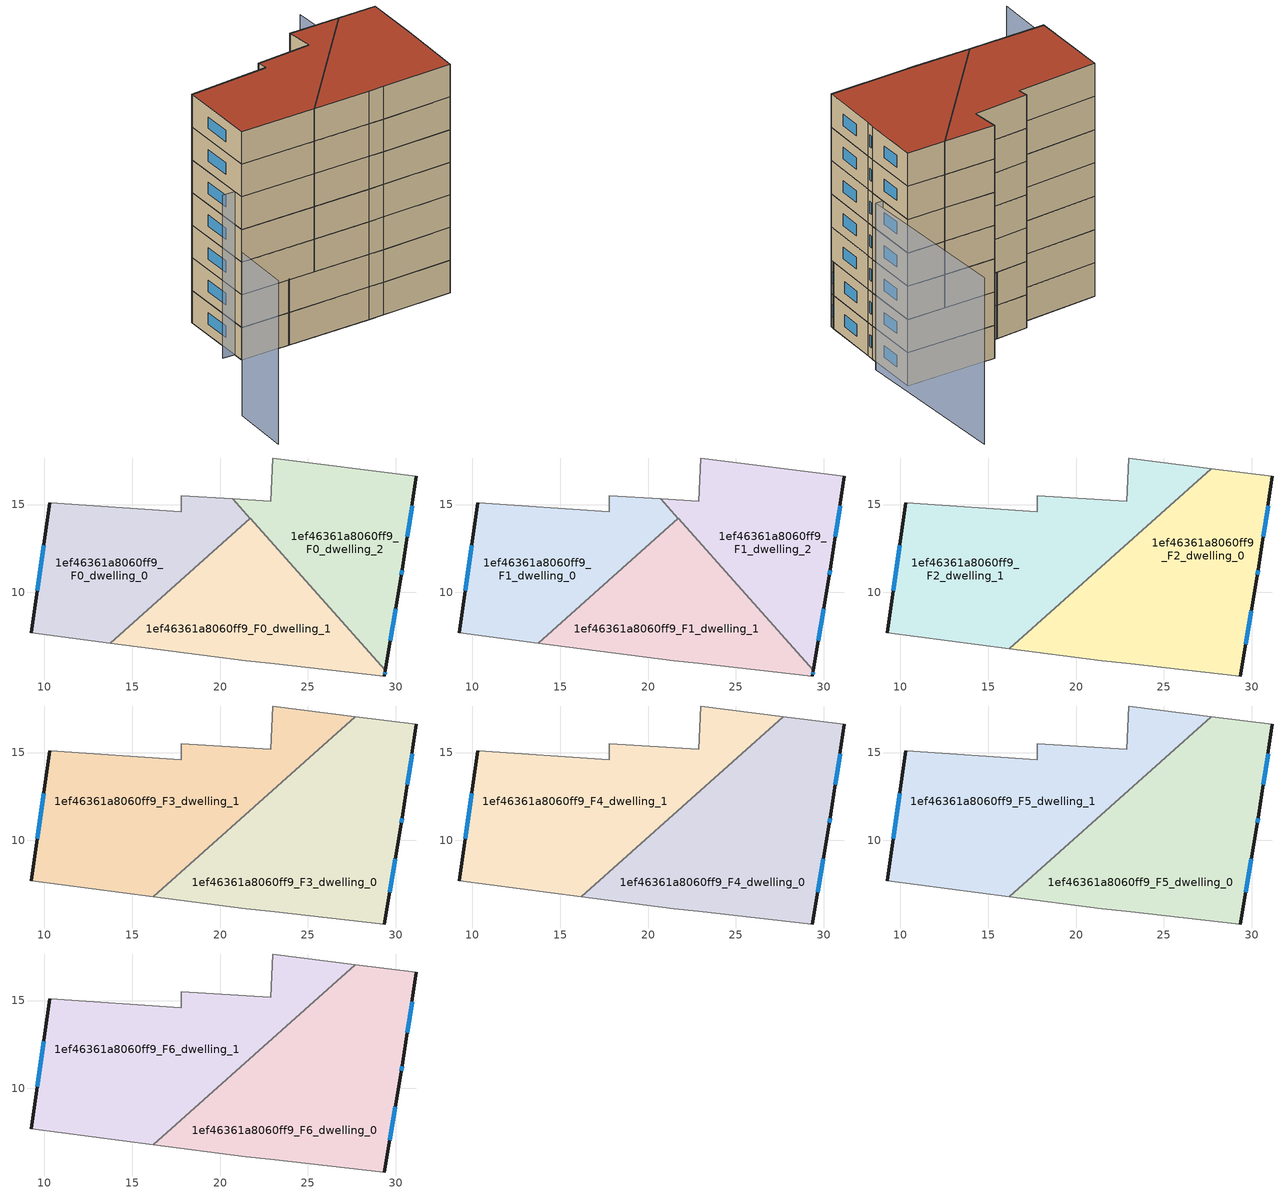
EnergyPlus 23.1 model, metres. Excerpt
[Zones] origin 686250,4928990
1ef46361a8060ff9_F0_dwelling_0
 floor ground (EU_floor_Construction): 21.72,14.2 20.73,15.32 17.78,15.5 17.78,14.58 10.31,15.09 9.25,7.71 13.77,7.12 z0
 wall outside (EU_wall_Construction): 9.25,7.71 10.31,15.09 z0:3
 wall adiabatic (EU_wall_Construction): 10.31,15.09 17.78,14.58 17.78,15.5 20.73,15.32 / 13.77,7.12 9.25,7.71 z0:3
 wall to 1ef46361a8060ff9_F0_dwelling_1 (EU_wall_Construction): 21.72,14.2 13.77,7.12 z0:3
 wall to 1ef46361a8060ff9_F0_dwelling_2 (EU_wall_Construction): 20.73,15.32 21.72,14.2 z0:3
 window (EU_Window_Construction): 9.6,10.11 9.97,12.69 z0.98:2.02
1ef46361a8060ff9_F0_dwelling_1
 floor ground (EU_floor_Construction): 29.35,5.25 29.4,5.57 21.72,14.2 13.77,7.12 21.46,6.12 22.86,5.96 z0
 wall outside (EU_wall_Construction): 29.41,5.57 29.35,5.25 z0:3
 wall adiabatic (EU_wall_Construction): 29.35,5.25 22.86,5.96 21.46,6.12 13.77,7.12 z0:3
 wall to 1ef46361a8060ff9_F0_dwelling_2 (EU_wall_Construction): 21.72,14.2 29.41,5.57 z0:3
 window (EU_Window_Construction): 29.39,5.47 29.37,5.35 z0.98:2.02
1ef46361a8060ff9_F0_dwelling_2
 floor ground (EU_floor_Construction): 29.4,5.57 30.28,10.76 30.4,11.49 31.17,16.59 23,17.64 22.87,15.18 20.73,15.32 z0
 wall outside (EU_wall_Construction): 31.17,16.59 30.4,11.49 30.28,10.76 29.41,5.57 z0:3
 wall adiabatic (EU_wall_Construction): 20.73,15.32 22.87,15.18 23,17.64 31.17,16.59 z0:3
 window (EU_Window_Construction): 30.92,14.94 30.65,13.15 / 30.36,11.26 30.32,11 / 30,9.08 29.69,7.26 z0.98:2.02
1ef46361a8060ff9_F1_dwelling_0
 floor to 1ef46361a8060ff9_F0_dwelling_0 (EU_floor_Construction): 21.72,14.2 20.73,15.32 17.78,15.5 17.78,14.58 10.31,15.09 9.25,7.71 13.77,7.12 z3
 wall outside (EU_wall_Construction): 9.25,7.71 10.31,15.09 z3:6
 wall adiabatic (EU_wall_Construction): 10.31,15.09 17.78,14.58 17.78,15.5 20.73,15.32 / 13.77,7.12 9.25,7.71 z3:6
 wall to 1ef46361a8060ff9_F1_dwelling_1 (EU_wall_Construction): 21.72,14.2 13.77,7.12 z3:6
 wall to 1ef46361a8060ff9_F1_dwelling_2 (EU_wall_Construction): 20.73,15.32 21.72,14.2 z3:6
 window (EU_Window_Construction): 9.6,10.11 9.97,12.69 z3.98:5.02
1ef46361a8060ff9_F1_dwelling_1
 floor to 1ef46361a8060ff9_F0_dwelling_1 (EU_floor_Construction): 29.35,5.25 29.4,5.57 21.72,14.2 13.77,7.12 21.46,6.12 22.86,5.96 z3
 wall outside (EU_wall_Construction): 29.41,5.57 29.35,5.25 z3:6
 wall adiabatic (EU_wall_Construction): 29.35,5.25 22.86,5.96 21.46,6.12 13.77,7.12 z3:6
 wall to 1ef46361a8060ff9_F1_dwelling_2 (EU_wall_Construction): 21.72,14.2 29.41,5.57 z3:6
 window (EU_Window_Construction): 29.39,5.47 29.37,5.35 z3.98:5.02
1ef46361a8060ff9_F1_dwelling_2
 floor to 1ef46361a8060ff9_F0_dwelling_2 (EU_floor_Construction): 29.4,5.57 30.28,10.76 30.4,11.49 31.17,16.59 23,17.64 22.87,15.18 20.73,15.32 z3
 wall outside (EU_wall_Construction): 31.17,16.59 30.4,11.49 30.28,10.76 29.41,5.57 z3:6
 wall adiabatic (EU_wall_Construction): 20.73,15.32 22.87,15.18 23,17.64 31.17,16.59 z3:6
 window (EU_Window_Construction): 30.92,14.94 30.65,13.15 / 30.36,11.26 30.32,11 / 30,9.08 29.69,7.26 z3.98:5.02
1ef46361a8060ff9_F2_dwelling_0
 floor to 1ef46361a8060ff9_F1_dwelling_2 (EU_floor_Construction): 29.4,5.57 30.28,10.76 30.4,11.49 31.17,16.59 27.7,17.04 22.96,12.82 z6
 floor to 1ef46361a8060ff9_F1_dwelling_1 (EU_floor_Construction): 29.35,5.25 29.4,5.57 22.96,12.82 16.2,6.81 21.46,6.12 22.86,5.96 z6
 wall outside (EU_wall_Construction): 31.17,16.59 30.4,11.49 30.28,10.76 29.35,5.25 z6:9
 wall adiabatic (EU_wall_Construction): 27.7,17.04 31.17,16.59 / 29.35,5.25 22.86,5.96 21.46,6.12 16.2,6.81 z6:9
 wall to 1ef46361a8060ff9_F2_dwelling_1 (EU_wall_Construction): 16.2,6.81 27.7,17.04 z6:9
 window (EU_Window_Construction): 30.92,14.94 30.65,13.15 / 30.36,11.26 30.32,11 / 29.98,8.97 29.65,7.04 z6.98:8.02
1ef46361a8060ff9_F2_dwelling_1
 floor to 1ef46361a8060ff9_F1_dwelling_0 (EU_floor_Construction): 21.72,14.2 20.73,15.32 17.78,15.5 17.78,14.58 10.31,15.09 9.25,7.7 13.77,7.12 z6
 floor to 1ef46361a8060ff9_F1_dwelling_2 (EU_floor_Construction): 22.87,15.18 20.73,15.32 21.72,14.2 z6; 27.7,17.04 23,17.64 22.87,15.18 21.72,14.2 22.96,12.82 z6
 floor to 1ef46361a8060ff9_F1_dwelling_1 (EU_floor_Construction): 22.96,12.82 21.72,14.2 13.77,7.12 16.2,6.81 z6
 wall outside (EU_wall_Construction): 9.25,7.71 10.31,15.09 z6:9
 wall adiabatic (EU_wall_Construction): 16.2,6.81 9.25,7.71 / 10.31,15.09 17.78,14.58 17.78,15.5 22.87,15.18 23,17.64 27.7,17.04 z6:9
 window (EU_Window_Construction): 9.6,10.11 9.97,12.69 z6.98:8.02
1ef46361a8060ff9_F3_dwelling_0
 floor to 1ef46361a8060ff9_F2_dwelling_0 (EU_floor_Construction): 29.35,5.25 30.28,10.76 30.4,11.49 31.17,16.59 27.7,17.04 16.2,6.81 21.46,6.12 22.86,5.96 z9
 wall outside (EU_wall_Construction): 31.17,16.59 30.4,11.49 30.28,10.76 29.35,5.25 z9:12
 wall adiabatic (EU_wall_Construction): 27.7,17.04 31.17,16.59 / 29.35,5.25 22.86,5.96 21.46,6.12 16.2,6.81 z9:12
 wall to 1ef46361a8060ff9_F3_dwelling_1 (EU_wall_Construction): 16.2,6.81 27.7,17.04 z9:12
 window (EU_Window_Construction): 30.92,14.94 30.65,13.15 / 30.36,11.26 30.32,11 / 29.98,8.97 29.65,7.04 z9.98:11.02
1ef46361a8060ff9_F3_dwelling_1
 floor to 1ef46361a8060ff9_F2_dwelling_1 (EU_floor_Construction): 22.87,15.18 17.78,15.5 17.78,14.58 10.31,15.09 9.25,7.71 16.2,6.81 27.7,17.04 23,17.64 z9
 wall outside (EU_wall_Construction): 9.25,7.71 10.31,15.09 z9:12
 wall adiabatic (EU_wall_Construction): 16.2,6.81 9.25,7.71 / 10.31,15.09 17.78,14.58 17.78,15.5 22.87,15.18 23,17.64 27.7,17.04 z9:12
 window (EU_Window_Construction): 9.6,10.11 9.97,12.69 z9.98:11.02
1ef46361a8060ff9_F4_dwelling_0
 floor to 1ef46361a8060ff9_F3_dwelling_0 (EU_floor_Construction): 29.35,5.25 30.28,10.76 30.4,11.49 31.17,16.59 27.7,17.04 16.2,6.81 21.46,6.12 22.86,5.96 z12
 wall outside (EU_wall_Construction): 31.17,16.59 30.4,11.49 30.28,10.76 29.35,5.25 z12:15
 wall adiabatic (EU_wall_Construction): 27.7,17.04 31.17,16.59 / 29.35,5.25 22.86,5.96 21.46,6.12 16.2,6.81 z12:15
 wall to 1ef46361a8060ff9_F4_dwelling_1 (EU_wall_Construction): 16.2,6.81 27.7,17.04 z12:15
 window (EU_Window_Construction): 30.92,14.94 30.65,13.15 / 30.36,11.26 30.32,11 / 29.98,8.97 29.65,7.04 z12.98:14.02
1ef46361a8060ff9_F4_dwelling_1
 floor to 1ef46361a8060ff9_F3_dwelling_1 (EU_floor_Construction): 22.87,15.18 17.78,15.5 17.78,14.58 10.31,15.09 9.25,7.71 16.2,6.81 27.7,17.04 23,17.64 z12
 wall outside (EU_wall_Construction): 9.25,7.71 10.31,15.09 z12:15
 wall adiabatic (EU_wall_Construction): 16.2,6.81 9.25,7.71 / 10.31,15.09 17.78,14.58 17.78,15.5 22.87,15.18 23,17.64 27.7,17.04 z12:15
 window (EU_Window_Construction): 9.6,10.11 9.97,12.69 z12.98:14.02
1ef46361a8060ff9_F5_dwelling_0
 floor to 1ef46361a8060ff9_F4_dwelling_0 (EU_floor_Construction): 29.35,5.25 30.28,10.76 30.4,11.49 31.17,16.59 27.7,17.04 16.2,6.81 21.46,6.12 22.86,5.96 z15
 wall outside (EU_wall_Construction): 31.17,16.59 30.4,11.49 30.28,10.76 29.35,5.25 z15:18
 wall adiabatic (EU_wall_Construction): 27.7,17.04 31.17,16.59 / 29.35,5.25 22.86,5.96 21.46,6.12 16.2,6.81 z15:18
 wall to 1ef46361a8060ff9_F5_dwelling_1 (EU_wall_Construction): 16.2,6.81 27.7,17.04 z15:18
 window (EU_Window_Construction): 30.92,14.94 30.65,13.15 / 30.36,11.26 30.32,11 / 29.98,8.97 29.65,7.04 z15.98:17.02
1ef46361a8060ff9_F5_dwelling_1
 floor to 1ef46361a8060ff9_F4_dwelling_1 (EU_floor_Construction): 22.87,15.18 17.78,15.5 17.78,14.58 10.31,15.09 9.25,7.71 16.2,6.81 27.7,17.04 23,17.64 z15
 wall outside (EU_wall_Construction): 9.25,7.71 10.31,15.09 z15:18
 wall adiabatic (EU_wall_Construction): 16.2,6.81 9.25,7.71 / 10.31,15.09 17.78,14.58 17.78,15.5 22.87,15.18 23,17.64 27.7,17.04 z15:18
 window (EU_Window_Construction): 9.6,10.11 9.97,12.69 z15.98:17.02
1ef46361a8060ff9_F6_dwelling_0
 floor to 1ef46361a8060ff9_F5_dwelling_0 (EU_floor_Construction): 29.35,5.25 30.28,10.76 30.4,11.49 31.17,16.59 27.7,17.04 16.2,6.81 21.46,6.12 22.86,5.96 z18
 wall outside (EU_wall_Construction): 31.17,16.59 30.4,11.49 30.28,10.76 29.35,5.25 z18:21
 wall adiabatic (EU_wall_Construction): 27.7,17.04 31.17,16.59 / 29.35,5.25 22.86,5.96 21.46,6.12 16.2,6.81 z18:21
 wall to 1ef46361a8060ff9_F6_dwelling_1 (EU_wall_Construction): 16.2,6.81 27.7,17.04 z18:21
 window (EU_Window_Construction): 30.92,14.94 30.65,13.15 / 30.36,11.26 30.32,11 / 29.98,8.97 29.65,7.04 z18.98:20.02
 roof outside (EU_roof_Construction): 31.17,16.59 30.4,11.49 30.28,10.76 29.35,5.25 22.86,5.96 21.46,6.12 16.2,6.81 27.7,17.04 z21
1ef46361a8060ff9_F6_dwelling_1
 floor to 1ef46361a8060ff9_F5_dwelling_1 (EU_floor_Construction): 22.87,15.18 17.78,15.5 17.78,14.58 10.31,15.09 9.25,7.71 16.2,6.81 27.7,17.04 23,17.64 z18
 wall outside (EU_wall_Construction): 9.25,7.71 10.31,15.09 z18:21
 wall adiabatic (EU_wall_Construction): 16.2,6.81 9.25,7.71 / 10.31,15.09 17.78,14.58 17.78,15.5 22.87,15.18 23,17.64 27.7,17.04 z18:21
 window (EU_Window_Construction): 9.6,10.11 9.97,12.69 z18.98:20.02
 roof outside (EU_roof_Construction): 27.7,17.04 16.2,6.81 9.25,7.71 10.31,15.09 17.78,14.58 17.78,15.5 22.87,15.18 23,17.64 z21
shading: 8.3,8.94 29.35,5.24 / 3.17,0.63 2.26,-4.83 / 32.85,27.71 31.29,12.89 / 31.29,12.89 10.31,15.09 z0:15
[Building]
EU S2 Campaign: North Axis=0; Terrain=City; Solar Distribution=FullExterior
[Site:Location]
Bologna: Latitude=44.5; Longitude=11.25; Time Zone=1; Elevation=37
[SizingPeriod:WeatherFileDays]
AnnualSizingPeriod: Begin Month=1; Begin Day of Month=1; End Month=12; End Day of Month=31; Day of Week for Start Day=Monday; Use Weather File Daylight Saving Period=No; Use Weather File Rain and Snow Indicators=No
[MATERIAL]
EU_InternalMass_Material: Roughness=MediumRough; Thickness=0.1; Conductivity=1; Density=1800; Specific Heat=900; Thermal Absorptance=0.9; Solar Absorptance=0.7; Visible Absorptance=0.7
[MATERIAL:NOMASS] Roughness=MediumRough; Thermal Absorptance=0.9; Solar Absorptance=0.7; Visible Absorptance=0.7
Name | Thermal Resistance
EU_wall_NoMass | 0.905828
EU_roof_NoMass | 0.37593
EU_floor_NoMass | 0.67114
[WINDOWMATERIAL:SIMPLEGLAZINGSYSTEM]
EU_Window_SimpleGlazing: UFactor=4.52486; Solar Heat Gain Coefficient=0.85; Visible Transmittance=0.85
[CONSTRUCTION]
EU_wall_Construction: EU_wall_NoMass
EU_roof_Construction: EU_roof_NoMass
EU_floor_Construction: EU_floor_NoMass
EU_InternalMass_Construction: EU_InternalMass_Material
EU_Window_Construction: EU_Window_SimpleGlazing
[ZONE] Type=1; Multiplier=1; Ceiling Height=autocalculate; Floor Area=autocalculate; Part of Total Floor Area=Yes
Name | Volume
1ef46361a8060ff9_F0_dwelling_0; 1ef46361a8060ff9_F1_dwelling_0 | 194.123
1ef46361a8060ff9_F2_dwelling_0 | 291.1875
1ef46361a8060ff9_F3_dwelling_0; 1ef46361a8060ff9_F4_dwelling_0; 1ef46361a8060ff9_F5_dwelling_0; 1ef46361a8060ff9_F6_dwelling_0 | 291.199
1ef46361a8060ff9_F0_dwelling_1; 1ef46361a8060ff9_F1_dwelling_1 | 194.14
1ef46361a8060ff9_F2_dwelling_1 | 291.196
1ef46361a8060ff9_F3_dwelling_1; 1ef46361a8060ff9_F4_dwelling_1; 1ef46361a8060ff9_F5_dwelling_1; 1ef46361a8060ff9_F6_dwelling_1 | 291.207
1ef46361a8060ff9_F0_dwelling_2; 1ef46361a8060ff9_F1_dwelling_2 | 194.128
[INTERNALMASS] Construction=EU_InternalMass_Construction
Name | Zone or ZoneList | Surface Area
1ef46361a8060ff9_F0_dwelling_0_EU_InternalMass | 1ef46361a8060ff9_F0_dwelling_0 | 64.7074
1ef46361a8060ff9_F0_dwelling_1_EU_InternalMass | 1ef46361a8060ff9_F0_dwelling_1 | 64.7162
1ef46361a8060ff9_F0_dwelling_2_EU_InternalMass | 1ef46361a8060ff9_F0_dwelling_2 | 64.7088
1ef46361a8060ff9_F1_dwelling_0_EU_InternalMass | 1ef46361a8060ff9_F1_dwelling_0 | 64.7074
1ef46361a8060ff9_F1_dwelling_1_EU_InternalMass | 1ef46361a8060ff9_F1_dwelling_1 | 64.7162
1ef46361a8060ff9_F1_dwelling_2_EU_InternalMass | 1ef46361a8060ff9_F1_dwelling_2 | 64.7088
1ef46361a8060ff9_F2_dwelling_0_EU_InternalMass | 1ef46361a8060ff9_F2_dwelling_0 | 97.066
1ef46361a8060ff9_F2_dwelling_1_EU_InternalMass | 1ef46361a8060ff9_F2_dwelling_1 | 97.0694
1ef46361a8060ff9_F3_dwelling_0_EU_InternalMass | 1ef46361a8060ff9_F3_dwelling_0 | 97.066
1ef46361a8060ff9_F3_dwelling_1_EU_InternalMass | 1ef46361a8060ff9_F3_dwelling_1 | 97.0694
1ef46361a8060ff9_F4_dwelling_0_EU_InternalMass | 1ef46361a8060ff9_F4_dwelling_0 | 97.066
1ef46361a8060ff9_F4_dwelling_1_EU_InternalMass | 1ef46361a8060ff9_F4_dwelling_1 | 97.0694
1ef46361a8060ff9_F5_dwelling_0_EU_InternalMass | 1ef46361a8060ff9_F5_dwelling_0 | 97.066
1ef46361a8060ff9_F5_dwelling_1_EU_InternalMass | 1ef46361a8060ff9_F5_dwelling_1 | 97.0694
1ef46361a8060ff9_F6_dwelling_0_EU_InternalMass | 1ef46361a8060ff9_F6_dwelling_0 | 97.066
1ef46361a8060ff9_F6_dwelling_1_EU_InternalMass | 1ef46361a8060ff9_F6_dwelling_1 | 97.0694
[OTHEREQUIPMENT] Fuel Type=Electricity; Design Level Calculation Method=Watts/Area; Power per Zone Floor Area=1; Fraction Latent=0; Fraction Radiant=0; Fraction Lost=0; Carbon Dioxide Generation Rate=0; EndUse Subcategory=EU_Step8_InternalGains
Name | Zone or ZoneList or Space or SpaceList | Schedule
EU_Step8_InternalGain_1ef46361a8060ff9_F0_dwelling_0_f000 | 1ef46361a8060ff9_F0_dwelling_0 | EU_Step8_GainSchedule_1ef46361a8060ff9_F0_dwelling_0_f000
EU_Step8_InternalGain_1ef46361a8060ff9_F0_dwelling_1_f000 | 1ef46361a8060ff9_F0_dwelling_1 | EU_Step8_GainSchedule_1ef46361a8060ff9_F0_dwelling_1_f000
EU_Step8_InternalGain_1ef46361a8060ff9_F0_dwelling_2_f000 | 1ef46361a8060ff9_F0_dwelling_2 | EU_Step8_GainSchedule_1ef46361a8060ff9_F0_dwelling_2_f000
EU_Step8_InternalGain_1ef46361a8060ff9_F1_dwelling_0_f000 | 1ef46361a8060ff9_F1_dwelling_0 | EU_Step8_GainSchedule_1ef46361a8060ff9_F1_dwelling_0_f000
EU_Step8_InternalGain_1ef46361a8060ff9_F1_dwelling_1_f000 | 1ef46361a8060ff9_F1_dwelling_1 | EU_Step8_GainSchedule_1ef46361a8060ff9_F1_dwelling_1_f000
EU_Step8_InternalGain_1ef46361a8060ff9_F1_dwelling_2_f000 | 1ef46361a8060ff9_F1_dwelling_2 | EU_Step8_GainSchedule_1ef46361a8060ff9_F1_dwelling_2_f000
EU_Step8_InternalGain_1ef46361a8060ff9_F2_dwelling_0_f000 | 1ef46361a8060ff9_F2_dwelling_0 | EU_Step8_GainSchedule_1ef46361a8060ff9_F2_dwelling_0_f000
EU_Step8_InternalGain_1ef46361a8060ff9_F2_dwelling_1_f000 | 1ef46361a8060ff9_F2_dwelling_1 | EU_Step8_GainSchedule_1ef46361a8060ff9_F2_dwelling_1_f000
EU_Step8_InternalGain_1ef46361a8060ff9_F3_dwelling_0_f000 | 1ef46361a8060ff9_F3_dwelling_0 | EU_Step8_GainSchedule_1ef46361a8060ff9_F3_dwelling_0_f000
EU_Step8_InternalGain_1ef46361a8060ff9_F3_dwelling_1_f000 | 1ef46361a8060ff9_F3_dwelling_1 | EU_Step8_GainSchedule_1ef46361a8060ff9_F3_dwelling_1_f000
EU_Step8_InternalGain_1ef46361a8060ff9_F4_dwelling_0_f000 | 1ef46361a8060ff9_F4_dwelling_0 | EU_Step8_GainSchedule_1ef46361a8060ff9_F4_dwelling_0_f000
EU_Step8_InternalGain_1ef46361a8060ff9_F4_dwelling_1_f000 | 1ef46361a8060ff9_F4_dwelling_1 | EU_Step8_GainSchedule_1ef46361a8060ff9_F4_dwelling_1_f000
EU_Step8_InternalGain_1ef46361a8060ff9_F5_dwelling_0_f000 | 1ef46361a8060ff9_F5_dwelling_0 | EU_Step8_GainSchedule_1ef46361a8060ff9_F5_dwelling_0_f000
EU_Step8_InternalGain_1ef46361a8060ff9_F5_dwelling_1_f000 | 1ef46361a8060ff9_F5_dwelling_1 | EU_Step8_GainSchedule_1ef46361a8060ff9_F5_dwelling_1_f000
EU_Step8_InternalGain_1ef46361a8060ff9_F6_dwelling_0_f000 | 1ef46361a8060ff9_F6_dwelling_0 | EU_Step8_GainSchedule_1ef46361a8060ff9_F6_dwelling_0_f000
EU_Step8_InternalGain_1ef46361a8060ff9_F6_dwelling_1_f000 | 1ef46361a8060ff9_F6_dwelling_1 | EU_Step8_GainSchedule_1ef46361a8060ff9_F6_dwelling_1_f000
[ZONEVENTILATION:DESIGNFLOWRATE] Schedule=EU_AlwaysOn; Design Flow Rate Calculation Method=AirChanges/Hour; Air Changes per Hour=0.73129; Ventilation Type=Natural; Fan Pressure Rise=0; Fan Total Efficiency=1; Constant Term Coefficient=1; Temperature Term Coefficient=0; Velocity Term Coefficient=0; Velocity Squared Term Coefficient=0; Minimum Indoor Temperature=-100; Maximum Indoor Temperature=100; Delta Temperature=-100; Minimum Outdoor Temperature=-100; Maximum Outdoor Temperature=100; Maximum Wind Speed=40
Name | Zone or ZoneList or Space or SpaceList
EU_ConstantAir_1ef46361a8060ff9_F0_dwelling_0 | 1ef46361a8060ff9_F0_dwelling_0
EU_ConstantAir_1ef46361a8060ff9_F0_dwelling_1 | 1ef46361a8060ff9_F0_dwelling_1
EU_ConstantAir_1ef46361a8060ff9_F0_dwelling_2 | 1ef46361a8060ff9_F0_dwelling_2
EU_ConstantAir_1ef46361a8060ff9_F1_dwelling_0 | 1ef46361a8060ff9_F1_dwelling_0
EU_ConstantAir_1ef46361a8060ff9_F1_dwelling_1 | 1ef46361a8060ff9_F1_dwelling_1
EU_ConstantAir_1ef46361a8060ff9_F1_dwelling_2 | 1ef46361a8060ff9_F1_dwelling_2
EU_ConstantAir_1ef46361a8060ff9_F2_dwelling_0 | 1ef46361a8060ff9_F2_dwelling_0
EU_ConstantAir_1ef46361a8060ff9_F2_dwelling_1 | 1ef46361a8060ff9_F2_dwelling_1
EU_ConstantAir_1ef46361a8060ff9_F3_dwelling_0 | 1ef46361a8060ff9_F3_dwelling_0
EU_ConstantAir_1ef46361a8060ff9_F3_dwelling_1 | 1ef46361a8060ff9_F3_dwelling_1
EU_ConstantAir_1ef46361a8060ff9_F4_dwelling_0 | 1ef46361a8060ff9_F4_dwelling_0
EU_ConstantAir_1ef46361a8060ff9_F4_dwelling_1 | 1ef46361a8060ff9_F4_dwelling_1
EU_ConstantAir_1ef46361a8060ff9_F5_dwelling_0 | 1ef46361a8060ff9_F5_dwelling_0
EU_ConstantAir_1ef46361a8060ff9_F5_dwelling_1 | 1ef46361a8060ff9_F5_dwelling_1
EU_ConstantAir_1ef46361a8060ff9_F6_dwelling_0 | 1ef46361a8060ff9_F6_dwelling_0
EU_ConstantAir_1ef46361a8060ff9_F6_dwelling_1 | 1ef46361a8060ff9_F6_dwelling_1
[HVACTEMPLATE:THERMOSTAT] Constant Heating Setpoint=20; Constant Cooling Setpoint=50
EU_HeatOnly_1ef46361a8060ff9_F0_dwelling_0; EU_HeatOnly_1ef46361a8060ff9_F0_dwelling_1; EU_HeatOnly_1ef46361a8060ff9_F0_dwelling_2; EU_HeatOnly_1ef46361a8060ff9_F1_dwelling_0; EU_HeatOnly_1ef46361a8060ff9_F1_dwelling_1; EU_HeatOnly_1ef46361a8060ff9_F1_dwelling_2; EU_HeatOnly_1ef46361a8060ff9_F2_dwelling_0; EU_HeatOnly_1ef46361a8060ff9_F2_dwelling_1; EU_HeatOnly_1ef46361a8060ff9_F3_dwelling_0; EU_HeatOnly_1ef46361a8060ff9_F3_dwelling_1; EU_HeatOnly_1ef46361a8060ff9_F4_dwelling_0; EU_HeatOnly_1ef46361a8060ff9_F4_dwelling_1; EU_HeatOnly_1ef46361a8060ff9_F5_dwelling_0; EU_HeatOnly_1ef46361a8060ff9_F5_dwelling_1; EU_HeatOnly_1ef46361a8060ff9_F6_dwelling_0; EU_HeatOnly_1ef46361a8060ff9_F6_dwelling_1
[HVACTEMPLATE:ZONE:IDEALLOADSAIRSYSTEM] System Availability Schedule=EU_AlwaysOn; Maximum Heating Supply Air Temperature=50; Minimum Cooling Supply Air Temperature=13; Maximum Heating Supply Air Humidity Ratio=0.0156; Minimum Cooling Supply Air Humidity Ratio=0.0077; Heating Limit=NoLimit; Cooling Limit=NoLimit; Heating Availability Schedule=EU_AlwaysOn; Cooling Availability Schedule=EU_CoolingOff; Dehumidification Control Type=ConstantSensibleHeatRatio; Cooling Sensible Heat Ratio=0.7; Dehumidification Setpoint=60; Humidification Control Type=None; Humidification Setpoint=30; Outdoor Air Method=None; Outdoor Air Flow Rate per Person=0.00944; Outdoor Air Flow Rate per Zone Floor Area=0; Outdoor Air Flow Rate per Zone=0; Demand Controlled Ventilation Type=None; Outdoor Air Economizer Type=NoEconomizer; Heat Recovery Type=None; Sensible Heat Recovery Effectiveness=0.7; Latent Heat Recovery Effectiveness=0.65
Name | Template Thermostat
1ef46361a8060ff9_F0_dwelling_0 | EU_HeatOnly_1ef46361a8060ff9_F0_dwelling_0
1ef46361a8060ff9_F0_dwelling_1 | EU_HeatOnly_1ef46361a8060ff9_F0_dwelling_1
1ef46361a8060ff9_F0_dwelling_2 | EU_HeatOnly_1ef46361a8060ff9_F0_dwelling_2
1ef46361a8060ff9_F1_dwelling_0 | EU_HeatOnly_1ef46361a8060ff9_F1_dwelling_0
1ef46361a8060ff9_F1_dwelling_1 | EU_HeatOnly_1ef46361a8060ff9_F1_dwelling_1
1ef46361a8060ff9_F1_dwelling_2 | EU_HeatOnly_1ef46361a8060ff9_F1_dwelling_2
1ef46361a8060ff9_F2_dwelling_0 | EU_HeatOnly_1ef46361a8060ff9_F2_dwelling_0
1ef46361a8060ff9_F2_dwelling_1 | EU_HeatOnly_1ef46361a8060ff9_F2_dwelling_1
1ef46361a8060ff9_F3_dwelling_0 | EU_HeatOnly_1ef46361a8060ff9_F3_dwelling_0
1ef46361a8060ff9_F3_dwelling_1 | EU_HeatOnly_1ef46361a8060ff9_F3_dwelling_1
1ef46361a8060ff9_F4_dwelling_0 | EU_HeatOnly_1ef46361a8060ff9_F4_dwelling_0
1ef46361a8060ff9_F4_dwelling_1 | EU_HeatOnly_1ef46361a8060ff9_F4_dwelling_1
1ef46361a8060ff9_F5_dwelling_0 | EU_HeatOnly_1ef46361a8060ff9_F5_dwelling_0
1ef46361a8060ff9_F5_dwelling_1 | EU_HeatOnly_1ef46361a8060ff9_F5_dwelling_1
1ef46361a8060ff9_F6_dwelling_0 | EU_HeatOnly_1ef46361a8060ff9_F6_dwelling_0
1ef46361a8060ff9_F6_dwelling_1 | EU_HeatOnly_1ef46361a8060ff9_F6_dwelling_1
[SIZING:ZONE] Zone Cooling Design Supply Air Temperature Input Method=SupplyAirTemperature; Zone Cooling Design Supply Air Temperature=13; Zone Heating Design Supply Air Temperature Input Method=SupplyAirTemperature; Zone Heating Design Supply Air Temperature=50; Zone Cooling Design Supply Air Humidity Ratio=0.008; Zone Heating Design Supply Air Humidity Ratio=0.008; Cooling Design Air Flow Method=DesignDay; Cooling Design Air Flow Rate=0; Cooling Minimum Air Flow per Zone Floor Area=0.000762; Cooling Minimum Air Flow=0; Cooling Minimum Air Flow Fraction=0.2; Heating Design Air Flow Method=DesignDay; Heating Design Air Flow Rate=0; Heating Maximum Air Flow per Zone Floor Area=0.002032; Heating Maximum Air Flow=0.141576; Heating Maximum Air Flow Fraction=0.3; Account for Dedicated Outdoor Air System=No; Dedicated Outdoor Air System Control Strategy=NeutralSupplyAir; Dedicated Outdoor Air Low Setpoint Temperature for Design=autosize; Dedicated Outdoor Air High Setpoint Temperature for Design=autosize; Zone Load Sizing Method=Sensible Load Only No Latent Load; Zone Latent Cooling Design Supply Air Humidity Ratio Input Method=HumidityRatioDifference; Zone Cooling Design Supply Air Humidity Ratio Difference=0.005; Zone Latent Heating Design Supply Air Humidity Ratio Input Method=HumidityRatioDifference; Zone Humidification Design Supply Air Humidity Ratio Difference=0.005
1ef46361a8060ff9_F0_dwelling_0; 1ef46361a8060ff9_F0_dwelling_1; 1ef46361a8060ff9_F0_dwelling_2; 1ef46361a8060ff9_F1_dwelling_0; 1ef46361a8060ff9_F1_dwelling_1; 1ef46361a8060ff9_F1_dwelling_2; 1ef46361a8060ff9_F2_dwelling_0; 1ef46361a8060ff9_F2_dwelling_1; 1ef46361a8060ff9_F3_dwelling_0; 1ef46361a8060ff9_F3_dwelling_1; 1ef46361a8060ff9_F4_dwelling_0; 1ef46361a8060ff9_F4_dwelling_1; 1ef46361a8060ff9_F5_dwelling_0; 1ef46361a8060ff9_F5_dwelling_1; 1ef46361a8060ff9_F6_dwelling_0; 1ef46361a8060ff9_F6_dwelling_1
[SCHEDULE:CONSTANT]
Name | Hourly Value
EU_AlwaysOn | 1
EU_CoolingOff | 0
[SCHEDULE:FILE] Column Number=1; Rows to Skip at Top=0; Number of Hours of Data=8760; Column Separator=Comma; Interpolate to Timestep=No; Minutes per Item=60; Adjust Schedule for Daylight Savings=Yes
Name | File
EU_Step8_GainSchedule_1ef46361a8060ff9_F0_dwelling_0_f000 | ../../schedules/1ef46361a8060ff9/1ef46361a8060ff9_F0_dwelling_0_f000_gain.csv
EU_Step8_GainSchedule_1ef46361a8060ff9_F0_dwelling_1_f000 | ../../schedules/1ef46361a8060ff9/1ef46361a8060ff9_F0_dwelling_1_f000_gain.csv
EU_Step8_GainSchedule_1ef46361a8060ff9_F0_dwelling_2_f000 | ../../schedules/1ef46361a8060ff9/1ef46361a8060ff9_F0_dwelling_2_f000_gain.csv
EU_Step8_GainSchedule_1ef46361a8060ff9_F1_dwelling_0_f000 | ../../schedules/1ef46361a8060ff9/1ef46361a8060ff9_F1_dwelling_0_f000_gain.csv
EU_Step8_GainSchedule_1ef46361a8060ff9_F1_dwelling_1_f000 | ../../schedules/1ef46361a8060ff9/1ef46361a8060ff9_F1_dwelling_1_f000_gain.csv
EU_Step8_GainSchedule_1ef46361a8060ff9_F1_dwelling_2_f000 | ../../schedules/1ef46361a8060ff9/1ef46361a8060ff9_F1_dwelling_2_f000_gain.csv
EU_Step8_GainSchedule_1ef46361a8060ff9_F2_dwelling_0_f000 | ../../schedules/1ef46361a8060ff9/1ef46361a8060ff9_F2_dwelling_0_f000_gain.csv
EU_Step8_GainSchedule_1ef46361a8060ff9_F2_dwelling_1_f000 | ../../schedules/1ef46361a8060ff9/1ef46361a8060ff9_F2_dwelling_1_f000_gain.csv
EU_Step8_GainSchedule_1ef46361a8060ff9_F3_dwelling_0_f000 | ../../schedules/1ef46361a8060ff9/1ef46361a8060ff9_F3_dwelling_0_f000_gain.csv
EU_Step8_GainSchedule_1ef46361a8060ff9_F3_dwelling_1_f000 | ../../schedules/1ef46361a8060ff9/1ef46361a8060ff9_F3_dwelling_1_f000_gain.csv
EU_Step8_GainSchedule_1ef46361a8060ff9_F4_dwelling_0_f000 | ../../schedules/1ef46361a8060ff9/1ef46361a8060ff9_F4_dwelling_0_f000_gain.csv
EU_Step8_GainSchedule_1ef46361a8060ff9_F4_dwelling_1_f000 | ../../schedules/1ef46361a8060ff9/1ef46361a8060ff9_F4_dwelling_1_f000_gain.csv
EU_Step8_GainSchedule_1ef46361a8060ff9_F5_dwelling_0_f000 | ../../schedules/1ef46361a8060ff9/1ef46361a8060ff9_F5_dwelling_0_f000_gain.csv
EU_Step8_GainSchedule_1ef46361a8060ff9_F5_dwelling_1_f000 | ../../schedules/1ef46361a8060ff9/1ef46361a8060ff9_F5_dwelling_1_f000_gain.csv
EU_Step8_GainSchedule_1ef46361a8060ff9_F6_dwelling_0_f000 | ../../schedules/1ef46361a8060ff9/1ef46361a8060ff9_F6_dwelling_0_f000_gain.csv
EU_Step8_GainSchedule_1ef46361a8060ff9_F6_dwelling_1_f000 | ../../schedules/1ef46361a8060ff9/1ef46361a8060ff9_F6_dwelling_1_f000_gain.csv
